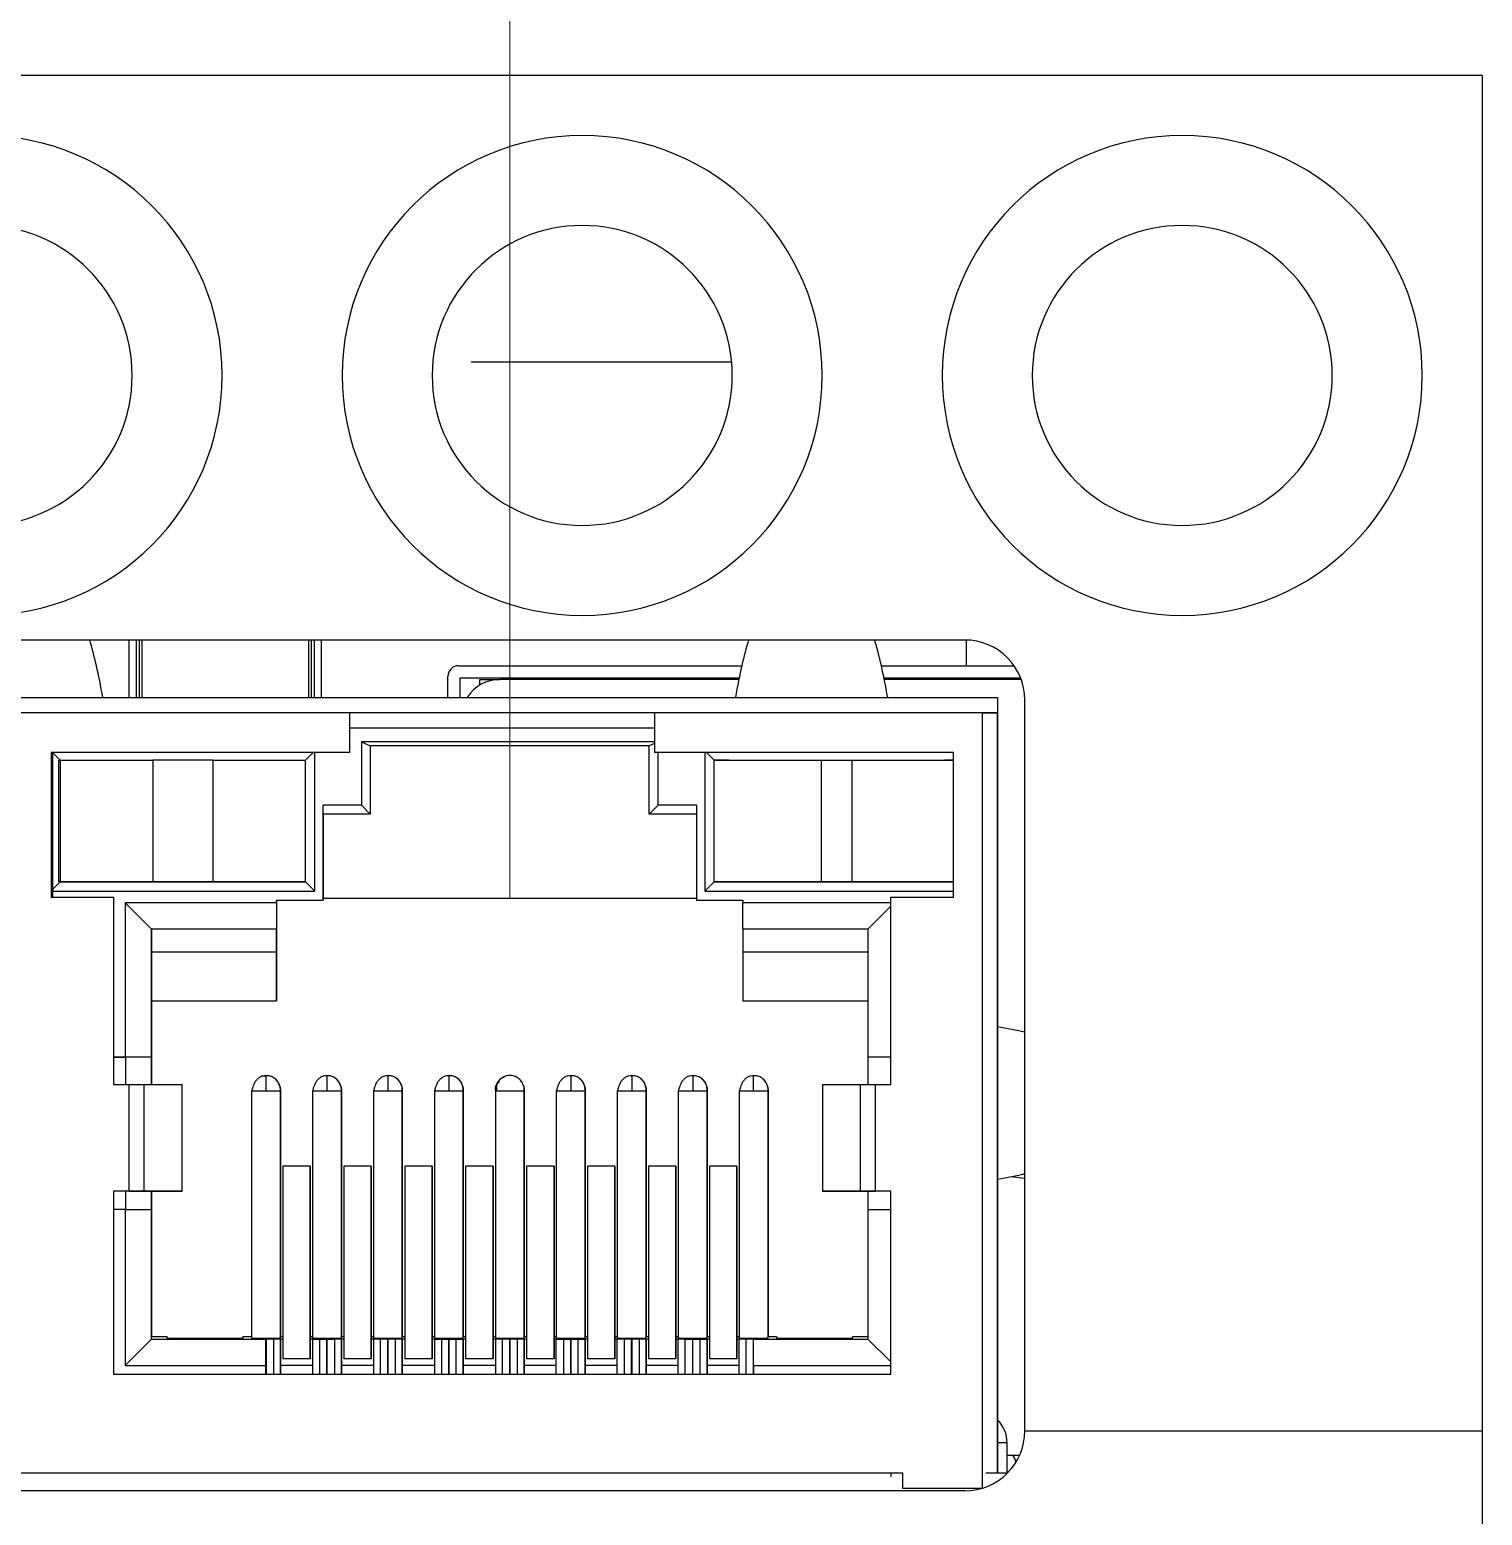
# Model space of a CAD drawing. Header units: millimetres. Extents: x 16 to 196, y 45 to 267.
# Drawn here: x 149.26 to 173.47, y 61.48 to 86.25 of the extents above; entities that cross this region are included whole.
import ezdxf

# ---------------------------------------------------------------- set-up
doc = ezdxf.new("R2010")
doc.units = ezdxf.units.MM

msp = doc.modelspace()

# ---------------------------------------------------------------- linework, layer by layer
at = {"color": 7, "linetype": 'Continuous', "lineweight": 18}
msp.add_line((157.26, 71.764), (157.26, 142.424), dxfattribs=at)
at = {"color": 7, "linetype": 'Continuous', "lineweight": 25}
for p, q in [((173.467, 85.483), (93.467, 85.483)), ((173.467, 85.483), (173.467, 62.891)), ((158.964, 80.703), (156.614, 80.703)), ((160.957, 80.703), (158.964, 80.703)), ((164.844, 76.073), (102.09, 76.073)), ((150.917, 75.114), (150.917, 76.073)), ((151.031, 76.073), (151.031, 75.114)), ((151.081, 76.073), (151.081, 75.114)), ((153.953, 75.114), (153.953, 76.073)), ((154.003, 75.114), (154.003, 76.073)), ((154.117, 76.073), (154.117, 75.114)), ((164.867, 76.073), (164.867, 75.645)), ((156.407, 75.645), (161.127, 75.645)), ((163.452, 75.645), (165.665, 75.645)), ((156.229, 75.391), (156.229, 75.467)), ((156.229, 75.391), (156.229, 75.467)), ((156.229, 75.391), (156.229, 75.467)), ((156.229, 75.114), (156.229, 75.467)), ((156.229, 75.114), (156.229, 75.467)), ((156.229, 75.467), (156.229, 75.467)), ((156.229, 75.391), (156.229, 75.391)), ((156.229, 75.391), (156.229, 75.391)), ((156.432, 75.441), (161.082, 75.441)), ((156.432, 75.114), (156.432, 75.441)), ((156.763, 75.323), (156.763, 75.416)), ((156.763, 75.323), (156.763, 75.416)), ((156.763, 75.416), (157.093, 75.416)), ((161.077, 75.416), (157.093, 75.416)), ((163.496, 75.441), (165.774, 75.441)), ((165.784, 75.416), (163.502, 75.416)), ((164.867, 75.441), (164.867, 75.416)), ((101.634, 75.114), (165.388, 75.114)), ((150.478, 75.114), (151.037, 75.114)), ((160.562, 75.114), (161.019, 75.114)), ((163.559, 75.114), (164.118, 75.114)), ((165.388, 75.114), (165.388, 74.86)), ((165.388, 75.114), (165.388, 74.86)), ((165.844, 62.891), (165.844, 75.073)), ((154.593, 74.86), (143.925, 74.86)), ((154.593, 74.2), (154.593, 74.86)), ((159.673, 74.86), (154.593, 74.86)), ((159.673, 74.86), (159.673, 74.2)), ((165.134, 74.86), (159.673, 74.86)), ((165.134, 74.858), (165.134, 74.86)), ((165.388, 74.86), (165.134, 74.86)), ((165.134, 74.86), (165.388, 74.86)), ((165.388, 74.858), (165.134, 74.858)), ((165.388, 74.86), (165.388, 74.86)), ((165.388, 74.858), (165.388, 62.193)), ((165.388, 69.628), (165.388, 74.858)), ((159.673, 74.377), (154.788, 74.377)), ((154.788, 74.377), (154.788, 73.319)), ((154.788, 74.377), (154.935, 74.309)), ((159.585, 74.309), (154.935, 74.309)), ((154.935, 74.309), (154.935, 73.172)), ((159.673, 74.35), (159.585, 74.309)), ((159.585, 73.172), (159.585, 74.309)), ((154.593, 74.2), (149.615, 74.2)), ((149.615, 74.2), (149.615, 71.787)), ((149.615, 74.2), (149.64, 74.2)), ((154.593, 74.2), (149.64, 74.2)), ((149.64, 74.2), (149.64, 71.787)), ((149.64, 74.2), (149.767, 74.073)), ((149.742, 72.043), (149.742, 74.072)), ((149.77, 74.072), (149.742, 74.072)), ((149.77, 74.073), (149.767, 74.073)), ((149.77, 74.073), (151.31, 74.073)), ((149.77, 74.072), (149.77, 74.073)), ((149.77, 72.043), (149.77, 74.072)), ((151.31, 74.073), (151.31, 72.043)), ((152.316, 74.073), (151.31, 74.073)), ((152.316, 72.043), (152.316, 74.073)), ((152.316, 74.073), (153.857, 74.073)), ((153.984, 74.2), (153.857, 74.073)), ((153.857, 72.043), (153.857, 74.073)), ((154.009, 71.888), (154.009, 74.2)), ((164.652, 74.2), (159.673, 74.2)), ((159.732, 73.319), (159.732, 74.2)), ((160.511, 74.2), (160.511, 71.888)), ((160.537, 74.2), (160.664, 74.073)), ((160.663, 74.072), (160.663, 72.043)), ((160.663, 74.072), (160.91, 74.072)), ((160.91, 74.073), (160.664, 74.073)), ((160.664, 74.072), (160.664, 74.072)), ((160.91, 74.073), (162.45, 74.073)), ((162.45, 74.073), (162.45, 72.043)), ((162.45, 74.073), (162.966, 74.073)), ((162.966, 72.043), (162.966, 74.073)), ((162.966, 74.073), (164.507, 74.073)), ((164.652, 74.073), (164.507, 74.073)), ((164.507, 74.072), (164.652, 74.072)), ((164.652, 71.787), (164.652, 74.2)), ((154.788, 73.319), (154.149, 73.319)), ((154.149, 71.736), (154.149, 73.319)), ((154.149, 73.172), (154.149, 73.319)), ((154.788, 73.319), (154.935, 73.172)), ((159.732, 73.319), (159.585, 73.172)), ((160.372, 73.319), (159.732, 73.319)), ((160.372, 73.319), (160.372, 71.736)), ((154.149, 73.172), (154.149, 71.764)), ((154.935, 73.172), (154.149, 73.172)), ((160.372, 73.172), (159.585, 73.172)), ((149.64, 71.914), (149.767, 72.041)), ((149.64, 71.888), (154.009, 71.888)), ((149.742, 72.043), (149.77, 72.043)), ((149.742, 72.043), (149.767, 72.043)), ((153.837, 72.043), (149.767, 72.043)), ((149.767, 72.043), (149.767, 72.041)), ((149.767, 72.041), (153.857, 72.041)), ((151.31, 72.043), (149.77, 72.043)), ((151.31, 72.043), (152.316, 72.043)), ((153.857, 72.043), (152.316, 72.043)), ((153.837, 72.043), (153.857, 72.043)), ((153.857, 72.041), (153.857, 72.043)), ((153.857, 72.041), (154.009, 71.888)), ((160.511, 71.888), (160.664, 72.041)), ((160.511, 71.888), (164.652, 71.888)), ((162.45, 72.043), (160.663, 72.043)), ((160.664, 72.043), (164.652, 72.043)), ((160.664, 72.043), (160.664, 72.041)), ((160.664, 72.041), (164.652, 72.041)), ((162.966, 72.043), (162.45, 72.043)), ((164.652, 72.043), (162.966, 72.043)), ((149.615, 71.787), (150.656, 71.787)), ((150.656, 71.787), (150.656, 68.662)), ((153.374, 71.693), (150.851, 71.693)), ((150.851, 71.693), (150.851, 69.12)), ((150.851, 71.693), (151.291, 71.253)), ((153.374, 71.736), (154.149, 71.736)), ((153.374, 71.693), (153.374, 71.736)), ((153.374, 71.736), (153.374, 70.059)), ((153.374, 71.693), (153.374, 71.253)), ((154.149, 71.764), (154.149, 71.736)), ((160.372, 71.764), (154.149, 71.764)), ((160.372, 71.736), (161.146, 71.736)), ((161.146, 71.736), (161.146, 71.693)), ((163.61, 71.693), (161.146, 71.693)), ((161.146, 71.253), (161.146, 71.693)), ((163.61, 71.634), (163.229, 71.253)), ((163.61, 68.662), (163.61, 71.787)), ((163.61, 71.787), (164.652, 71.787)), ((151.291, 69.12), (151.291, 71.253)), ((153.374, 71.253), (151.291, 71.253)), ((151.291, 71.253), (151.291, 70.872)), ((153.374, 70.872), (153.374, 71.253)), ((163.229, 71.253), (161.146, 71.253)), ((163.229, 71.253), (161.146, 71.253)), ((161.146, 71.253), (161.146, 70.872)), ((163.229, 71.253), (163.229, 69.12)), ((151.291, 70.872), (151.291, 70.059)), ((153.374, 70.872), (151.291, 70.872)), ((153.374, 70.059), (153.374, 70.872)), ((163.229, 70.872), (161.146, 70.872)), ((161.146, 70.872), (161.146, 70.059)), ((165.388, 70.136), (165.388, 69.628)), ((151.291, 70.059), (151.291, 68.662)), ((151.291, 70.059), (153.374, 70.059)), ((161.146, 70.059), (163.229, 70.059)), ((165.388, 67.088), (165.388, 69.628)), ((165.388, 67.142), (165.388, 69.573)), ((165.388, 69.501), (165.388, 67.215)), ((150.656, 69.12), (150.851, 69.12)), ((150.859, 69.12), (150.656, 69.12)), ((151.291, 69.12), (150.851, 69.12)), ((150.859, 68.662), (150.859, 69.12)), ((151.291, 69.12), (150.859, 69.12)), ((151.291, 68.662), (151.291, 69.12)), ((163.61, 69.12), (163.229, 69.12)), ((163.229, 69.12), (163.229, 68.662)), ((150.656, 68.662), (150.91, 68.662)), ((150.91, 68.662), (150.91, 66.884)), ((150.91, 68.662), (151.163, 68.662)), ((151.163, 68.662), (151.163, 66.884)), ((151.163, 68.662), (151.798, 68.662)), ((151.798, 66.884), (151.798, 68.662)), ((153.208, 68.804), (153.114, 68.804)), ((153.196, 68.815), (153.196, 68.561)), ((153.426, 68.647), (153.413, 68.672)), ((153.429, 68.637), (153.437, 68.574)), ((154.212, 68.815), (154.212, 68.561)), ((154.442, 68.647), (154.429, 68.672)), ((154.445, 68.637), (154.453, 68.574)), ((155.228, 68.815), (155.228, 68.561)), ((155.458, 68.647), (155.445, 68.672)), ((155.461, 68.637), (155.469, 68.574)), ((156.244, 68.815), (156.244, 68.561)), ((156.474, 68.647), (156.461, 68.672)), ((156.477, 68.637), (156.485, 68.574)), ((157.493, 68.637), (157.501, 68.574)), ((158.276, 68.815), (158.276, 68.561)), ((158.506, 68.647), (158.493, 68.672)), ((158.509, 68.637), (158.517, 68.574)), ((159.292, 68.815), (159.292, 68.561)), ((159.522, 68.647), (159.509, 68.672)), ((159.525, 68.637), (159.533, 68.574)), ((160.308, 68.815), (160.308, 68.561)), ((160.538, 68.647), (160.525, 68.672)), ((160.541, 68.637), (160.549, 68.574)), ((161.324, 68.561), (161.324, 68.815)), ((161.554, 68.647), (161.541, 68.672)), ((161.557, 68.637), (161.565, 68.574)), ((162.469, 68.662), (162.469, 66.884)), ((162.469, 68.662), (163.104, 68.662)), ((163.104, 66.884), (163.104, 68.662)), ((163.104, 68.662), (163.356, 68.662)), ((163.356, 66.884), (163.356, 68.662)), ((163.356, 68.662), (163.61, 68.662)), ((152.955, 68.561), (152.955, 64.443)), ((152.955, 68.561), (152.959, 68.561)), ((153.196, 68.561), (153.437, 68.561)), ((153.437, 68.561), (153.437, 68.574)), ((153.437, 68.574), (153.437, 64.465)), ((153.437, 64.443), (153.437, 68.561)), ((153.971, 68.561), (153.971, 64.443)), ((153.971, 68.561), (153.975, 68.561)), ((154.212, 68.561), (154.453, 68.561)), ((154.453, 68.561), (154.453, 68.574)), ((154.453, 68.574), (154.453, 64.465)), ((154.453, 64.443), (154.453, 68.561)), ((154.987, 68.561), (154.987, 64.443)), ((154.987, 68.561), (154.991, 68.561)), ((155.228, 68.561), (155.469, 68.561)), ((155.469, 68.561), (155.469, 68.574)), ((155.469, 68.574), (155.469, 64.465)), ((155.469, 64.443), (155.469, 68.561)), ((156.003, 68.561), (156.003, 64.443)), ((156.003, 68.561), (156.007, 68.561)), ((156.244, 68.561), (156.485, 68.561)), ((156.485, 68.561), (156.485, 68.574)), ((156.485, 68.574), (156.485, 64.465)), ((156.485, 64.443), (156.485, 68.561)), ((157.019, 68.574), (157.019, 68.573)), ((157.019, 68.561), (157.501, 68.561)), ((157.019, 68.561), (157.019, 64.443)), ((157.501, 68.561), (157.501, 68.574)), ((157.501, 68.574), (157.501, 64.465)), ((157.501, 64.443), (157.501, 68.561)), ((158.035, 68.561), (158.035, 64.443)), ((158.035, 68.561), (158.039, 68.561)), ((158.276, 68.561), (158.517, 68.561)), ((158.517, 68.561), (158.517, 68.574)), ((158.517, 68.574), (158.517, 64.465)), ((158.517, 64.443), (158.517, 68.561)), ((159.051, 68.561), (159.051, 64.443)), ((159.051, 68.561), (159.055, 68.561)), ((159.292, 68.561), (159.533, 68.561)), ((159.533, 68.561), (159.533, 68.574)), ((159.533, 68.574), (159.533, 64.465)), ((159.533, 64.443), (159.533, 68.561)), ((160.067, 68.561), (160.067, 64.443)), ((160.067, 68.561), (160.071, 68.561)), ((160.308, 68.561), (160.549, 68.561)), ((160.549, 68.561), (160.549, 68.574)), ((160.549, 68.574), (160.549, 64.465)), ((160.549, 64.443), (160.549, 68.561)), ((161.083, 68.561), (161.083, 64.443)), ((161.083, 68.561), (161.087, 68.561)), ((161.324, 68.561), (161.565, 68.561)), ((161.565, 68.561), (161.565, 68.574)), ((161.565, 68.574), (161.565, 64.465)), ((161.565, 64.443), (161.565, 68.561)), ((153.476, 67.304), (153.476, 64.091)), ((153.933, 67.304), (153.476, 67.304)), ((153.933, 67.304), (153.933, 66.986)), ((153.933, 64.091), (153.933, 67.304)), ((154.492, 67.304), (154.492, 64.091)), ((154.949, 67.304), (154.492, 67.304)), ((154.949, 64.091), (154.949, 67.304)), ((154.949, 67.304), (154.949, 66.986)), ((155.508, 67.304), (155.508, 64.091)), ((155.965, 67.304), (155.508, 67.304)), ((155.965, 67.304), (155.965, 66.986)), ((155.965, 64.091), (155.965, 67.304)), ((156.524, 67.304), (156.524, 64.091)), ((156.981, 67.304), (156.524, 67.304)), ((156.981, 64.091), (156.981, 67.304)), ((156.981, 67.304), (156.981, 66.986)), ((157.54, 67.304), (157.54, 64.091)), ((157.997, 67.304), (157.54, 67.304)), ((157.997, 67.304), (157.997, 66.986)), ((157.997, 64.091), (157.997, 67.304)), ((158.556, 67.304), (158.556, 64.091)), ((159.013, 67.304), (158.556, 67.304)), ((159.013, 67.304), (159.013, 66.986)), ((159.013, 64.091), (159.013, 67.304)), ((159.572, 67.304), (159.572, 64.091)), ((160.029, 67.304), (159.572, 67.304)), ((160.029, 64.091), (160.029, 67.304)), ((160.029, 67.304), (160.029, 66.986)), ((160.588, 67.304), (160.588, 64.091)), ((161.045, 67.304), (160.588, 67.304)), ((161.045, 64.091), (161.045, 67.304)), ((161.045, 67.304), (161.045, 66.986)), ((165.602, 67.128), (165.844, 67.103)), ((150.91, 66.884), (150.656, 66.884)), ((150.656, 66.884), (150.656, 63.836)), ((150.859, 66.58), (150.859, 66.884)), ((151.163, 66.884), (150.91, 66.884)), ((150.91, 66.884), (151.545, 66.884)), ((151.798, 66.884), (151.163, 66.884)), ((151.291, 66.884), (151.291, 64.465)), ((151.291, 66.58), (151.291, 66.884)), ((151.545, 66.884), (151.798, 66.884)), ((153.933, 66.986), (153.933, 64.183)), ((154.949, 66.986), (154.949, 64.183)), ((155.965, 66.986), (155.965, 64.183)), ((156.981, 66.986), (156.981, 64.183)), ((157.997, 66.986), (157.997, 64.183)), ((159.013, 66.986), (159.013, 64.183)), ((160.029, 66.986), (160.029, 64.183)), ((161.045, 66.986), (161.045, 64.183)), ((162.469, 66.884), (162.721, 66.884)), ((163.104, 66.884), (162.469, 66.884)), ((162.721, 66.884), (163.356, 66.884)), ((163.356, 66.884), (163.104, 66.884)), ((163.229, 66.884), (163.229, 66.58)), ((163.61, 66.884), (163.356, 66.884)), ((163.61, 63.836), (163.61, 66.884)), ((165.388, 67.088), (165.388, 66.58)), ((165.388, 62.77), (165.388, 67.088)), ((150.851, 66.58), (150.656, 66.58)), ((150.851, 66.58), (150.851, 63.981)), ((150.851, 66.58), (151.291, 66.58)), ((151.291, 64.421), (151.291, 66.58)), ((163.229, 66.58), (163.229, 64.421)), ((163.229, 66.58), (163.61, 66.58)), ((150.851, 63.981), (151.291, 64.421)), ((151.291, 64.421), (151.291, 64.465)), ((151.291, 64.465), (151.545, 64.465)), ((151.291, 64.421), (153.196, 64.421)), ((151.545, 64.465), (151.545, 64.443)), ((151.799, 64.434), (152.561, 64.434)), ((152.815, 64.443), (152.815, 64.465)), ((152.815, 64.465), (152.955, 64.465)), ((153.196, 64.421), (153.196, 63.981)), ((153.196, 63.836), (153.196, 64.421)), ((153.197, 64.421), (153.196, 64.421)), ((153.32, 64.421), (153.197, 64.421)), ((153.437, 64.421), (153.32, 64.421)), ((153.437, 64.443), (153.437, 64.465)), ((153.437, 64.465), (153.476, 64.465)), ((153.437, 64.421), (153.437, 63.836)), ((153.437, 63.988), (153.437, 64.421)), ((153.476, 64.421), (153.437, 64.421)), ((153.933, 64.465), (153.971, 64.465)), ((153.971, 64.421), (153.933, 64.421)), ((153.971, 64.421), (153.971, 63.836)), ((153.971, 64.421), (154.089, 64.421)), ((154.089, 64.421), (154.211, 64.421)), ((154.211, 64.421), (154.213, 64.421)), ((154.213, 64.421), (154.336, 64.421)), ((154.453, 64.421), (154.336, 64.421)), ((154.453, 64.443), (154.453, 64.465)), ((154.453, 64.465), (154.492, 64.465)), ((154.453, 64.421), (154.453, 63.836)), ((154.453, 63.988), (154.453, 64.421)), ((154.492, 64.421), (154.453, 64.421)), ((154.949, 64.465), (154.987, 64.465)), ((154.987, 64.421), (154.949, 64.421)), ((154.987, 64.421), (154.987, 63.836)), ((155.105, 64.421), (154.987, 64.421)), ((155.227, 64.421), (155.105, 64.421)), ((155.229, 64.421), (155.227, 64.421)), ((155.352, 64.421), (155.229, 64.421)), ((155.469, 64.421), (155.352, 64.421)), ((155.469, 64.443), (155.469, 64.465)), ((155.469, 64.465), (155.508, 64.465)), ((155.469, 64.421), (155.469, 63.836)), ((155.469, 63.988), (155.469, 64.421)), ((155.508, 64.421), (155.469, 64.421)), ((155.965, 64.465), (156.003, 64.465)), ((156.003, 64.421), (155.965, 64.421)), ((156.003, 64.421), (156.003, 63.836)), ((156.003, 64.421), (156.121, 64.421)), ((156.121, 64.421), (156.243, 64.421)), ((156.243, 64.421), (156.245, 64.421)), ((156.245, 64.421), (156.368, 64.421)), ((156.368, 64.421), (156.485, 64.421)), ((156.485, 64.443), (156.485, 64.465)), ((156.485, 64.465), (156.524, 64.465)), ((156.485, 64.421), (156.485, 63.836)), ((156.485, 63.988), (156.485, 64.421)), ((156.524, 64.421), (156.485, 64.421)), ((156.981, 64.465), (157.019, 64.465)), ((157.019, 64.421), (156.981, 64.421)), ((157.019, 64.421), (157.019, 63.836)), ((157.137, 64.421), (157.019, 64.421)), ((157.259, 64.421), (157.137, 64.421)), ((157.261, 64.421), (157.259, 64.421)), ((157.384, 64.421), (157.261, 64.421)), ((157.501, 64.421), (157.384, 64.421)), ((157.501, 64.443), (157.501, 64.465)), ((157.501, 64.465), (157.54, 64.465)), ((157.501, 63.836), (157.501, 64.421)), ((157.501, 64.421), (157.501, 63.988)), ((157.54, 64.421), (157.501, 64.421)), ((157.997, 64.465), (158.035, 64.465)), ((158.035, 64.421), (157.997, 64.421)), ((158.035, 63.836), (158.035, 64.421)), ((158.035, 64.421), (158.153, 64.421)), ((158.153, 64.421), (158.275, 64.421)), ((158.275, 64.421), (158.277, 64.421)), ((158.277, 64.421), (158.4, 64.421)), ((158.4, 64.421), (158.517, 64.421)), ((158.517, 64.443), (158.517, 64.465)), ((158.517, 64.465), (158.556, 64.465)), ((158.517, 63.836), (158.517, 64.421)), ((158.517, 64.421), (158.517, 63.988)), ((158.556, 64.421), (158.517, 64.421)), ((159.013, 64.465), (159.051, 64.465)), ((159.051, 64.421), (159.013, 64.421)), ((159.051, 63.836), (159.051, 64.421)), ((159.169, 64.421), (159.051, 64.421)), ((159.291, 64.421), (159.169, 64.421)), ((159.293, 64.421), (159.291, 64.421)), ((159.416, 64.421), (159.293, 64.421)), ((159.533, 64.421), (159.416, 64.421)), ((159.533, 64.443), (159.533, 64.465)), ((159.533, 64.465), (159.572, 64.465)), ((159.533, 63.836), (159.533, 64.421)), ((159.533, 64.421), (159.533, 63.988)), ((159.572, 64.421), (159.533, 64.421)), ((160.029, 64.465), (160.067, 64.465)), ((160.067, 64.421), (160.029, 64.421)), ((160.067, 63.836), (160.067, 64.421)), ((160.185, 64.421), (160.067, 64.421)), ((160.185, 64.421), (160.307, 64.421)), ((160.307, 64.421), (160.309, 64.421)), ((160.309, 64.421), (160.432, 64.421)), ((160.432, 64.421), (160.549, 64.421)), ((160.549, 64.443), (160.549, 64.465)), ((160.549, 64.465), (160.588, 64.465)), ((160.549, 63.836), (160.549, 64.421)), ((160.549, 64.421), (160.549, 63.988)), ((160.588, 64.421), (160.549, 64.421)), ((161.045, 64.465), (161.083, 64.465)), ((161.083, 64.421), (161.045, 64.421)), ((161.083, 63.836), (161.083, 64.421)), ((161.201, 64.421), (161.083, 64.421)), ((161.323, 64.421), (161.201, 64.421)), ((161.324, 64.421), (161.323, 64.421)), ((161.324, 64.421), (163.229, 64.421)), ((161.324, 63.981), (161.324, 64.421)), ((161.565, 64.443), (161.565, 64.465)), ((161.565, 64.465), (161.705, 64.465)), ((161.705, 64.465), (161.705, 64.443)), ((161.959, 64.434), (162.721, 64.434)), ((162.975, 64.443), (162.975, 64.465)), ((162.975, 64.465), (163.229, 64.465)), ((163.61, 64.04), (163.229, 64.421)), ((153.933, 64.183), (153.933, 64.091)), ((154.949, 64.183), (154.949, 64.091)), ((155.965, 64.183), (155.965, 64.091)), ((156.981, 64.183), (156.981, 64.091)), ((157.997, 64.183), (157.997, 64.091)), ((159.013, 64.183), (159.013, 64.091)), ((160.029, 64.183), (160.029, 64.091)), ((161.045, 64.183), (161.045, 64.091)), ((150.851, 63.981), (153.196, 63.981)), ((153.196, 63.836), (153.196, 63.981)), ((153.437, 63.836), (153.437, 63.988)), ((153.437, 63.988), (153.971, 63.988)), ((153.933, 64.091), (153.476, 64.091)), ((154.453, 63.836), (154.453, 63.988)), ((154.453, 63.988), (154.987, 63.988)), ((154.949, 64.091), (154.492, 64.091)), ((155.469, 63.836), (155.469, 63.988)), ((155.469, 63.988), (156.003, 63.988)), ((155.965, 64.091), (155.508, 64.091)), ((156.485, 63.836), (156.485, 63.988)), ((156.485, 63.988), (157.019, 63.988)), ((156.981, 64.091), (156.524, 64.091)), ((157.501, 63.988), (157.501, 63.836)), ((157.501, 63.988), (158.035, 63.988)), ((157.997, 64.091), (157.54, 64.091)), ((158.517, 63.988), (158.517, 63.836)), ((158.517, 63.988), (159.051, 63.988)), ((159.013, 64.091), (158.556, 64.091)), ((159.533, 63.988), (159.533, 63.836)), ((159.533, 63.988), (160.067, 63.988)), ((160.029, 64.091), (159.572, 64.091)), ((160.549, 63.988), (160.549, 63.836)), ((160.549, 63.988), (161.083, 63.988)), ((161.045, 64.091), (160.588, 64.091)), ((161.324, 63.981), (161.324, 63.836)), ((161.324, 63.981), (163.61, 63.981)), ((150.656, 63.836), (163.61, 63.836)), ((165.388, 62.693), (165.388, 63.074)), ((165.388, 62.193), (165.388, 62.77)), ((165.388, 62.193), (165.388, 62.693)), ((165.548, 62.193), (165.548, 62.693)), ((165.844, 62.891), (173.467, 62.891)), ((173.467, 62.891), (173.467, 45.483)), ((165.548, 62.487), (165.759, 62.487)), ((163.61, 62.185), (103.412, 62.185)), ((163.813, 62.185), (163.61, 62.185)), ((163.61, 62.185), (163.61, 62.125)), ((163.813, 61.931), (163.813, 62.185)), ((165.194, 62.193), (165.56, 62.193)), ((165.126, 61.931), (163.813, 61.931)), ((164.844, 61.891), (102.09, 61.891))]:
    msp.add_line(p, q, dxfattribs=at)
at = {"color": 8, "linetype": 'Continuous', "lineweight": 25}
for p, q in [((151.131, 75.114), (151.131, 76.073)), ((153.903, 76.073), (153.903, 75.114)), ((165.134, 74.858), (165.134, 61.934)), ((159.673, 74.606), (154.593, 74.606)), ((153.114, 68.804), (153.114, 68.792)), ((152.959, 68.561), (153.196, 68.561)), ((153.975, 68.561), (154.212, 68.561)), ((154.991, 68.561), (155.228, 68.561)), ((156.007, 68.561), (156.244, 68.561)), ((157.019, 68.573), (157.019, 68.561)), ((158.039, 68.561), (158.276, 68.561)), ((159.055, 68.561), (159.292, 68.561)), ((160.071, 68.561), (160.308, 68.561)), ((161.087, 68.561), (161.324, 68.561)), ((153.197, 64.421), (153.197, 63.836)), ((153.32, 64.421), (153.32, 63.836)), ((154.089, 64.421), (154.089, 63.836)), ((154.211, 64.421), (154.211, 63.836)), ((154.213, 63.836), (154.213, 64.421)), ((154.336, 64.421), (154.336, 63.836)), ((155.105, 63.836), (155.105, 64.421)), ((155.227, 63.836), (155.227, 64.421)), ((155.229, 64.421), (155.229, 63.836)), ((155.352, 64.421), (155.352, 63.836)), ((156.121, 64.421), (156.121, 63.836)), ((156.243, 64.421), (156.243, 63.836)), ((156.245, 63.836), (156.245, 64.421)), ((156.368, 63.836), (156.368, 64.421)), ((157.137, 63.836), (157.137, 64.421)), ((157.259, 63.836), (157.259, 64.421)), ((157.261, 64.421), (157.261, 63.836)), ((157.384, 64.421), (157.384, 63.836)), ((158.153, 64.421), (158.153, 63.836)), ((158.275, 64.421), (158.275, 63.836)), ((158.277, 63.836), (158.277, 64.421)), ((158.4, 63.836), (158.4, 64.421)), ((159.169, 63.836), (159.169, 64.421)), ((159.291, 63.836), (159.291, 64.421)), ((159.293, 64.421), (159.293, 63.836)), ((159.416, 64.421), (159.416, 63.836)), ((160.185, 63.836), (160.185, 64.421)), ((160.307, 64.421), (160.307, 63.836)), ((160.309, 63.836), (160.309, 64.421)), ((160.432, 63.836), (160.432, 64.421)), ((161.201, 63.836), (161.201, 64.421)), ((161.323, 63.836), (161.323, 64.421)), ((165.548, 62.693), (165.388, 62.693)), ((165.752, 62.487), (165.756, 62.481)), ((165.575, 62.208), (165.548, 62.208))]:
    msp.add_line(p, q, dxfattribs=at)
at = {"color": 7, "linetype": 'Continuous', "lineweight": 25}
for centre, radius, start, end in [((148.467, 80.483), 4, 0, 180), ((158.467, 80.483), 4, 0, 180), ((168.467, 80.483), 4, 0, 180), ((148.467, 80.483), 2.5, 0, 180), ((158.467, 80.483), 2.5, 0, 180), ((168.467, 80.483), 2.5, 0, 180), ((148.467, 80.483), 4, 180, 0), ((148.467, 80.483), 2.5, 180, 0), ((158.467, 80.483), 4, 180, 0), ((158.467, 80.483), 2.5, 180, 0), ((168.467, 80.483), 4, 180, 0), ((168.467, 80.483), 2.5, 180, 0), ((164.844, 75.073), 1, 0, 90), ((156.407, 75.467), 0.178, 90, 180), ((156.407, 75.467), 0.178, 90, 180), ((157.093, 74.781), 0.635, 90, 148.3703), ((157.093, 74.781), 0.635, 90, 148.3703), ((153.196, 68.574), 0.241, 0, 90), ((154.212, 68.574), 0.241, 0, 90), ((155.228, 68.574), 0.241, 0, 90), ((156.244, 68.574), 0.241, 0, 90), ((157.26, 68.574), 0.241, 0, 166.9791), ((158.276, 68.574), 0.241, 0, 90), ((159.292, 68.574), 0.241, 0, 90), ((160.308, 68.574), 0.241, 0, 90), ((161.324, 68.574), 0.241, 0, 90), ((165.015, 62.693), 0.533, 0, 45.6043), ((164.844, 62.891), 1, 270, 0)]:
    msp.add_arc(centre, radius, start, end, dxfattribs=at)
at = {"color": 8, "linetype": 'Continuous', "lineweight": 25}
msp.add_arc((165.291, 62.259), 0.42, 14.9743, 32.9942, dxfattribs=at)
at = {"color": 7, "linetype": 'Continuous', "lineweight": 25}
for centre, major_axis, ratio, start_param, end_param in [((149.859, 64.017), (0, 12.7), 0.100286, 5.775266, 5.963394), ((161.639, 64.017), (0, 12.7), 0.100286, 0.319791, 0.507919), ((162.94, 64.017), (0, 12.7), 0.100286, 5.775266, 5.963394), ((154.291, 69.008), (12.7, 0), 0.100286, 0.428322, 0.50792), ((154.291, 67.707), (12.7, 0), 0.100286, 5.775266, 5.854863), ((151.799, 64.443), (0.254, 0), 0.034921, 3.141593, 4.712389), ((152.561, 64.443), (0.254, 0), 0.034921, 4.712389, 6.283185), ((153.196, 64.443), (0.241, 0), 0.034921, 3.141593, 6.283185), ((154.212, 64.443), (0.241, 0), 0.034921, 3.141593, 6.283185), ((155.228, 64.443), (0.241, 0), 0.034921, 3.141593, 6.283185), ((156.244, 64.443), (0.241, 0), 0.034921, 3.141593, 6.283185), ((157.26, 64.443), (0.241, 0), 0.034921, 3.141593, 6.283185), ((158.276, 64.443), (0.241, 0), 0.034921, 3.141593, 6.283185), ((159.292, 64.443), (0.241, 0), 0.034921, 3.141593, 6.283185), ((160.308, 64.443), (0.241, 0), 0.034921, 3.141593, 6.283185), ((161.324, 64.443), (0.241, 0), 0.034921, 3.141593, 6.283185), ((161.959, 64.443), (0.254, 0), 0.034921, 3.141593, 4.712389), ((162.721, 64.443), (0.254, 0), 0.034921, 4.712389, 6.283185)]:
    msp.add_ellipse(centre, major_axis=major_axis, ratio=ratio, start_param=start_param, end_param=end_param, dxfattribs=at)
for points, knots in [([(153.196, 68.811), (153.178, 68.809), (153.142, 68.807), (153.092, 68.785), (153.05, 68.754), (153.016, 68.713), (152.992, 68.668), (152.975, 68.624), (152.965, 68.586), (152.961, 68.569), (152.959, 68.561)], [0, 0, 0, 0, 0.137371, 0.277227, 0.41834, 0.557721, 0.690812, 0.812098, 0.916287, 1, 1, 1, 1]), ([(153.413, 68.672), (153.407, 68.687), (153.389, 68.726), (153.338, 68.773), (153.269, 68.807), (153.22, 68.809), (153.196, 68.811)], [0, 0, 0, 0, 0.175566, 0.461188, 0.740215, 1, 1, 1, 1]), ([(154.212, 68.811), (154.194, 68.809), (154.158, 68.807), (154.108, 68.785), (154.066, 68.754), (154.032, 68.713), (154.008, 68.668), (153.991, 68.624), (153.981, 68.586), (153.977, 68.569), (153.975, 68.561)], [0, 0, 0, 0, 0.137371, 0.277227, 0.41834, 0.557721, 0.690812, 0.812098, 0.916288, 1, 1, 1, 1]), ([(154.429, 68.672), (154.423, 68.687), (154.405, 68.726), (154.354, 68.773), (154.285, 68.807), (154.236, 68.809), (154.212, 68.811)], [0, 0, 0, 0, 0.175562, 0.461185, 0.740213, 1, 1, 1, 1]), ([(155.228, 68.811), (155.21, 68.809), (155.174, 68.807), (155.124, 68.785), (155.082, 68.754), (155.048, 68.713), (155.024, 68.668), (155.007, 68.624), (154.997, 68.586), (154.993, 68.569), (154.991, 68.561)], [0, 0, 0, 0, 0.137371, 0.277227, 0.41834, 0.55772, 0.690812, 0.812099, 0.916288, 1, 1, 1, 1]), ([(155.445, 68.672), (155.439, 68.687), (155.421, 68.726), (155.37, 68.773), (155.301, 68.807), (155.252, 68.809), (155.228, 68.811)], [0, 0, 0, 0, 0.175556, 0.461179, 0.740213, 1, 1, 1, 1]), ([(156.244, 68.811), (156.226, 68.809), (156.19, 68.807), (156.14, 68.785), (156.098, 68.754), (156.064, 68.713), (156.04, 68.668), (156.023, 68.624), (156.013, 68.586), (156.009, 68.569), (156.007, 68.561)], [0, 0, 0, 0, 0.137371, 0.277227, 0.418339, 0.55772, 0.690813, 0.812099, 0.916288, 1, 1, 1, 1]), ([(156.461, 68.672), (156.455, 68.687), (156.437, 68.726), (156.386, 68.773), (156.317, 68.807), (156.268, 68.809), (156.244, 68.811)], [0, 0, 0, 0, 0.17557, 0.461189, 0.740214, 1, 1, 1, 1]), ([(157.019, 68.573), (157.02, 68.587), (157.021, 68.615), (157.036, 68.654), (157.058, 68.688), (157.08, 68.705), (157.09, 68.714)], [0, 0, 0, 0, 0.241262, 0.491209, 0.745674, 1, 1, 1, 1]), ([(157.037, 68.657), (157.037, 68.653), (157.037, 68.643), (157.037, 68.62), (157.037, 68.592), (157.037, 68.571), (157.037, 68.561)], [0, 0, 0, 0, 0.251406, 0.498389, 0.751008, 1, 1, 1, 1]), ([(157.43, 68.745), (157.406, 68.764), (157.356, 68.803), (157.26, 68.82), (157.164, 68.801), (157.115, 68.761), (157.09, 68.741)], [0, 0, 0, 0, 0.245813, 0.499955, 0.754123, 1, 1, 1, 1]), ([(157.167, 68.778), (157.153, 68.777), (157.127, 68.775), (157.102, 68.755), (157.09, 68.745)], [0, 0, 0, 0, 0.512668, 1, 1, 1, 1]), ([(158.276, 68.811), (158.258, 68.809), (158.222, 68.807), (158.172, 68.785), (158.13, 68.754), (158.096, 68.713), (158.072, 68.668), (158.055, 68.624), (158.045, 68.586), (158.041, 68.569), (158.039, 68.561)], [0, 0, 0, 0, 0.137371, 0.277223, 0.418334, 0.557718, 0.690812, 0.812098, 0.916287, 1, 1, 1, 1]), ([(158.493, 68.672), (158.487, 68.687), (158.469, 68.726), (158.418, 68.773), (158.349, 68.807), (158.3, 68.809), (158.276, 68.811)], [0, 0, 0, 0, 0.175583, 0.461194, 0.740216, 1, 1, 1, 1]), ([(159.292, 68.811), (159.274, 68.809), (159.238, 68.807), (159.188, 68.785), (159.146, 68.754), (159.112, 68.713), (159.088, 68.668), (159.071, 68.624), (159.061, 68.586), (159.057, 68.569), (159.055, 68.561)], [0, 0, 0, 0, 0.137372, 0.277228, 0.418338, 0.557719, 0.690812, 0.812099, 0.916288, 1, 1, 1, 1]), ([(159.509, 68.672), (159.503, 68.687), (159.485, 68.726), (159.434, 68.773), (159.365, 68.807), (159.316, 68.809), (159.292, 68.811)], [0, 0, 0, 0, 0.175567, 0.461189, 0.740213, 1, 1, 1, 1]), ([(160.308, 68.811), (160.29, 68.809), (160.254, 68.807), (160.204, 68.785), (160.162, 68.754), (160.128, 68.713), (160.104, 68.668), (160.087, 68.624), (160.077, 68.586), (160.073, 68.569), (160.071, 68.561)], [0, 0, 0, 0, 0.137372, 0.277227, 0.418337, 0.557718, 0.690813, 0.812099, 0.916288, 1, 1, 1, 1]), ([(160.525, 68.672), (160.519, 68.687), (160.501, 68.726), (160.45, 68.773), (160.381, 68.807), (160.332, 68.809), (160.308, 68.811)], [0, 0, 0, 0, 0.175561, 0.461189, 0.740213, 1, 1, 1, 1]), ([(161.324, 68.811), (161.306, 68.809), (161.27, 68.807), (161.22, 68.785), (161.178, 68.754), (161.144, 68.713), (161.12, 68.668), (161.103, 68.624), (161.093, 68.586), (161.089, 68.569), (161.087, 68.561)], [0, 0, 0, 0, 0.137372, 0.277227, 0.418337, 0.557718, 0.690813, 0.812094, 0.916289, 1, 1, 1, 1]), ([(161.541, 68.672), (161.535, 68.687), (161.517, 68.726), (161.466, 68.773), (161.397, 68.807), (161.348, 68.809), (161.324, 68.811)], [0, 0, 0, 0, 0.175561, 0.461179, 0.740213, 1, 1, 1, 1])]:
    msp.add_open_spline(points, degree=3, knots=knots, dxfattribs=at)

doc.saveas('drawing.dxf')
